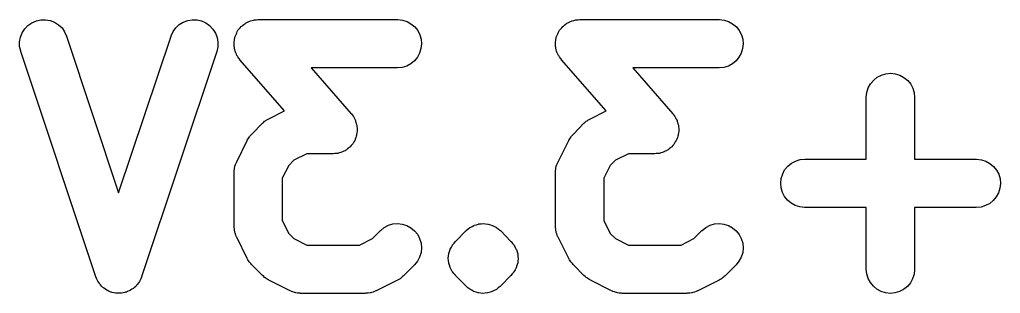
# Model space of a CAD drawing. Extents: x 76.2 to 143.2, y -85.8 to -53.5.
# Drawn here: x 104.333 to 107.383, y -80.599 to -79.749 of the extents above; entities that cross this region are included whole.
import ezdxf

# ---------------------------------------------------------------- set-up
doc = ezdxf.new("R2010")
doc.units = 0
doc.layers.add('BLACK', color=7, linetype='CONTINUOUS')

msp = doc.modelspace()

# ---------------------------------------------------------------- linework, layer by layer
at = {"layer": 'BLACK', "linetype": 'CONTINUOUS'}
for p, q in [((104.371, -79.7582), (104.385, -79.7524)), ((104.385, -79.7524), (104.399, -79.7492)), ((104.399, -79.7492), (104.414, -79.7489)), ((104.414, -79.7489), (104.428, -79.7514)), ((104.428, -79.7514), (104.442, -79.7567)), ((104.442, -79.7567), (104.454, -79.7645)), ((104.829, -79.7639), (104.842, -79.7562)), ((104.842, -79.7562), (104.856, -79.7511)), ((104.856, -79.7511), (104.87, -79.7488)), ((104.87, -79.7488), (104.885, -79.7493)), ((104.885, -79.7493), (104.899, -79.7527)), ((104.899, -79.7527), (104.912, -79.7587)), ((105.038, -79.7584), (105.042, -79.7565)), ((105.042, -79.7565), (105.046, -79.7543)), ((105.046, -79.7543), (105.049, -79.7536)), ((105.049, -79.7536), (105.051, -79.7525)), ((105.051, -79.7525), (105.056, -79.7515)), ((105.056, -79.7515), (105.06, -79.7501)), ((105.06, -79.7501), (105.063, -79.7498)), ((105.063, -79.7498), (105.065, -79.7493)), ((105.065, -79.7493), (105.07, -79.7491)), ((105.07, -79.7491), (105.075, -79.7487)), ((105.075, -79.7487), (105.508, -79.7487)), ((105.508, -79.7487), (105.509, -79.7487)), ((105.509, -79.7487), (105.524, -79.7503)), ((105.524, -79.7503), (105.538, -79.7547)), ((105.538, -79.7547), (105.55, -79.7618)), ((106.038, -79.7584), (106.042, -79.7565)), ((106.042, -79.7565), (106.046, -79.7543)), ((106.046, -79.7543), (106.049, -79.7536)), ((106.049, -79.7536), (106.051, -79.7525)), ((106.051, -79.7525), (106.056, -79.7515)), ((106.056, -79.7515), (106.06, -79.7501)), ((106.06, -79.7501), (106.063, -79.7498)), ((106.063, -79.7498), (106.065, -79.7493)), ((106.065, -79.7493), (106.07, -79.7491)), ((106.07, -79.7491), (106.075, -79.7487)), ((106.075, -79.7487), (106.508, -79.7487)), ((106.508, -79.7487), (106.509, -79.7487)), ((106.509, -79.7487), (106.524, -79.7503)), ((106.524, -79.7503), (106.538, -79.7547)), ((106.538, -79.7547), (106.55, -79.7618)), ((104.341, -79.7894), (104.349, -79.7771)), ((104.349, -79.7771), (104.359, -79.7666)), ((104.359, -79.7666), (104.371, -79.7582)), ((104.454, -79.7645), (104.465, -79.7746)), ((104.465, -79.7746), (104.473, -79.7866)), ((104.473, -79.7866), (104.479, -79.7999)), ((104.804, -79.799), (104.81, -79.7857)), ((104.81, -79.7857), (104.819, -79.7738)), ((104.819, -79.7738), (104.829, -79.7639)), ((104.912, -79.7587), (104.924, -79.7673)), ((104.924, -79.7673), (104.934, -79.7779)), ((104.934, -79.7779), (104.942, -79.7904)), ((105.008, -79.7898), (105.01, -79.7859)), ((105.01, -79.7859), (105.012, -79.7817)), ((105.012, -79.7817), (105.014, -79.7797)), ((105.014, -79.7797), (105.016, -79.7775)), ((105.016, -79.7775), (105.019, -79.7741)), ((105.019, -79.7741), (105.022, -79.7704)), ((105.022, -79.7704), (105.024, -79.7688)), ((105.024, -79.7688), (105.026, -79.7669)), ((105.026, -79.7669), (105.03, -79.7642)), ((105.03, -79.7642), (105.033, -79.7612)), ((105.033, -79.7612), (105.035, -79.76)), ((105.035, -79.76), (105.038, -79.7584)), ((105.55, -79.7618), (105.562, -79.7712)), ((105.562, -79.7712), (105.571, -79.7826)), ((105.571, -79.7826), (105.578, -79.7956)), ((106.008, -79.7898), (106.01, -79.7859)), ((106.01, -79.7859), (106.012, -79.7817)), ((106.012, -79.7817), (106.014, -79.7797)), ((106.014, -79.7797), (106.016, -79.7775)), ((106.016, -79.7775), (106.019, -79.7741)), ((106.019, -79.7741), (106.022, -79.7704)), ((106.022, -79.7704), (106.024, -79.7688)), ((106.024, -79.7688), (106.026, -79.7669)), ((106.026, -79.7669), (106.03, -79.7642)), ((106.03, -79.7642), (106.033, -79.7612)), ((106.033, -79.7612), (106.035, -79.76)), ((106.035, -79.76), (106.038, -79.7584)), ((106.55, -79.7618), (106.562, -79.7712)), ((106.562, -79.7712), (106.571, -79.7826)), ((106.571, -79.7826), (106.578, -79.7956)), ((104.333, -79.8174), (104.336, -79.803)), ((104.333, -79.8321), (104.333, -79.8174)), ((104.336, -79.803), (104.341, -79.7894)), ((104.479, -79.7999), (104.641, -80.2865)), ((104.641, -80.2865), (104.804, -79.7999)), ((104.804, -79.7999), (104.804, -79.799)), ((104.942, -79.7904), (104.947, -79.804)), ((104.947, -79.804), (104.949, -79.8185)), ((105, -79.8179), (105.001, -79.8133)), ((105, -79.8205), (105, -79.8179)), ((105.001, -79.8086), (105.002, -79.8061)), ((105.001, -79.8133), (105.001, -79.8086)), ((105.002, -79.8035), (105.004, -79.7991)), ((105.002, -79.8061), (105.002, -79.8035)), ((105.004, -79.7991), (105.006, -79.7946)), ((105.006, -79.7946), (105.007, -79.7923)), ((105.007, -79.7923), (105.008, -79.7898)), ((105.578, -79.7956), (105.582, -79.8096)), ((105.582, -79.8096), (105.583, -79.8242)), ((106, -79.8179), (106.001, -79.8133)), ((106, -79.8205), (106, -79.8179)), ((106.001, -79.8086), (106.002, -79.8061)), ((106.001, -79.8133), (106.001, -79.8086)), ((106.002, -79.8035), (106.004, -79.7991)), ((106.002, -79.8061), (106.002, -79.8035)), ((106.004, -79.7991), (106.006, -79.7946)), ((106.006, -79.7946), (106.007, -79.7923)), ((106.007, -79.7923), (106.008, -79.7898)), ((106.578, -79.7956), (106.582, -79.8096)), ((106.582, -79.8096), (106.583, -79.8242)), ((104.337, -79.8464), (104.333, -79.8321)), ((104.337, -79.8474), (104.337, -79.8464)), ((104.57, -80.5474), (104.337, -79.8474)), ((104.946, -79.8474), (104.712, -80.5474)), ((104.949, -79.8331), (104.946, -79.8474)), ((104.949, -79.8185), (104.949, -79.8331)), ((105, -79.8231), (105, -79.8205)), ((105, -79.8278), (105, -79.8231)), ((105, -79.8325), (105, -79.8278)), ((105.001, -79.8351), (105, -79.8325)), ((105.001, -79.8377), (105.001, -79.8351)), ((105.002, -79.8422), (105.001, -79.8377)), ((105.003, -79.8468), (105.002, -79.8422)), ((105.004, -79.8492), (105.003, -79.8468)), ((105.581, -79.8387), (105.577, -79.8527)), ((105.583, -79.8242), (105.581, -79.8387)), ((106, -79.8231), (106, -79.8205)), ((106, -79.8278), (106, -79.8231)), ((106, -79.8325), (106, -79.8278)), ((106.001, -79.8351), (106, -79.8325)), ((106.001, -79.8377), (106.001, -79.8351)), ((106.002, -79.8422), (106.001, -79.8377)), ((106.003, -79.8468), (106.002, -79.8422)), ((106.004, -79.8492), (106.003, -79.8468)), ((106.581, -79.8387), (106.577, -79.8527)), ((106.583, -79.8242), (106.581, -79.8387)), ((105.005, -79.8518), (105.004, -79.8492)), ((105.007, -79.8559), (105.005, -79.8518)), ((105.009, -79.8602), (105.007, -79.8559)), ((105.011, -79.8624), (105.009, -79.8602)), ((105.012, -79.8647), (105.011, -79.8624)), ((105.015, -79.8684), (105.012, -79.8647)), ((105.018, -79.8723), (105.015, -79.8684)), ((105.018, -79.8731), (105.018, -79.8723)), ((105.157, -80.0319), (105.018, -79.8731)), ((105.561, -79.8769), (105.55, -79.8861)), ((105.57, -79.8656), (105.561, -79.8769)), ((105.577, -79.8527), (105.57, -79.8656)), ((106.005, -79.8518), (106.004, -79.8492)), ((106.007, -79.8559), (106.005, -79.8518)), ((106.009, -79.8602), (106.007, -79.8559)), ((106.011, -79.8624), (106.009, -79.8602)), ((106.012, -79.8647), (106.011, -79.8624)), ((106.015, -79.8684), (106.012, -79.8647)), ((106.018, -79.8723), (106.015, -79.8684)), ((106.018, -79.8731), (106.018, -79.8723)), ((106.157, -80.0319), (106.018, -79.8731)), ((106.561, -79.8769), (106.55, -79.8861)), ((106.57, -79.8656), (106.561, -79.8769)), ((106.577, -79.8527), (106.57, -79.8656)), ((105.508, -79.8987), (105.24, -79.8987)), ((105.24, -79.8987), (105.364, -80.0409)), ((105.523, -79.8972), (105.508, -79.8987)), ((105.537, -79.893), (105.523, -79.8972)), ((105.55, -79.8861), (105.537, -79.893)), ((106.508, -79.8987), (106.24, -79.8987)), ((106.24, -79.8987), (106.364, -80.0409)), ((106.523, -79.8972), (106.508, -79.8987)), ((106.537, -79.893), (106.523, -79.8972)), ((106.55, -79.8861), (106.537, -79.893)), ((106.979, -79.948), (106.989, -79.9367)), ((106.989, -79.9367), (107, -79.9276)), ((107, -79.9276), (107.013, -79.9208)), ((107.013, -79.9208), (107.027, -79.9167)), ((107.027, -79.9167), (107.042, -79.9153)), ((107.042, -79.9153), (107.056, -79.9169)), ((107.056, -79.9169), (107.07, -79.9212)), ((107.07, -79.9212), (107.083, -79.9282)), ((107.083, -79.9282), (107.095, -79.9375)), ((107.095, -79.9375), (107.104, -79.9488)), ((106.968, -79.9747), (106.972, -79.9608)), ((106.972, -79.9608), (106.979, -79.948)), ((107.104, -79.9488), (107.111, -79.9618)), ((107.111, -79.9618), (107.115, -79.9758)), ((106.966, -79.9893), (106.968, -79.9747)), ((106.966, -79.9903), (106.966, -79.9893)), ((106.966, -80.182), (106.966, -79.9903)), ((107.115, -79.9758), (107.116, -79.9903)), ((107.116, -79.9903), (107.116, -80.182)), ((105.108, -80.0566), (105.157, -80.0319)), ((106.108, -80.0566), (106.157, -80.0319)), ((105.098, -80.0627), (105.1, -80.0608)), ((105.1, -80.0608), (105.104, -80.0588)), ((105.104, -80.0588), (105.108, -80.0566)), ((105.364, -80.0409), (105.365, -80.0417)), ((105.365, -80.0417), (105.368, -80.0456)), ((105.368, -80.0456), (105.371, -80.0493)), ((105.371, -80.0493), (105.372, -80.0516)), ((105.372, -80.0516), (105.373, -80.0538)), ((105.373, -80.0538), (105.375, -80.0581)), ((105.375, -80.0581), (105.378, -80.0622)), ((105.378, -80.0622), (105.378, -80.0648)), ((106.098, -80.0627), (106.1, -80.0608)), ((106.1, -80.0608), (106.104, -80.0588)), ((106.104, -80.0588), (106.108, -80.0566)), ((106.364, -80.0409), (106.365, -80.0417)), ((106.365, -80.0417), (106.368, -80.0456)), ((106.368, -80.0456), (106.371, -80.0493)), ((106.371, -80.0493), (106.372, -80.0516)), ((106.372, -80.0516), (106.373, -80.0538)), ((106.373, -80.0538), (106.375, -80.0581)), ((106.375, -80.0581), (106.378, -80.0622)), ((106.378, -80.0622), (106.378, -80.0648)), ((105.055, -80.104), (105.088, -80.0706)), ((105.088, -80.0706), (105.089, -80.0699)), ((105.089, -80.0699), (105.092, -80.0673)), ((105.092, -80.0673), (105.095, -80.0644)), ((105.095, -80.0644), (105.098, -80.0627)), ((105.378, -80.0648), (105.379, -80.0672)), ((105.379, -80.0672), (105.38, -80.0718)), ((105.38, -80.0718), (105.382, -80.0763)), ((105.382, -80.0763), (105.382, -80.0789)), ((105.382, -80.0789), (105.382, -80.0815)), ((105.382, -80.0815), (105.383, -80.0862)), ((105.383, -80.0862), (105.383, -80.0909)), ((105.383, -80.0909), (105.383, -80.0935)), ((106.055, -80.104), (106.088, -80.0706)), ((106.088, -80.0706), (106.089, -80.0699)), ((106.089, -80.0699), (106.092, -80.0673)), ((106.092, -80.0673), (106.095, -80.0644)), ((106.095, -80.0644), (106.098, -80.0627)), ((106.378, -80.0648), (106.379, -80.0672)), ((106.379, -80.0672), (106.38, -80.0718)), ((106.38, -80.0718), (106.382, -80.0763)), ((106.382, -80.0763), (106.382, -80.0789)), ((106.382, -80.0789), (106.382, -80.0815)), ((106.382, -80.0815), (106.383, -80.0862)), ((106.383, -80.0862), (106.383, -80.0909)), ((106.383, -80.0909), (106.383, -80.0935)), ((105.041, -80.1225), (105.044, -80.119)), ((105.041, -80.1235), (105.041, -80.1225)), ((105.044, -80.119), (105.046, -80.1153)), ((105.046, -80.1153), (105.048, -80.1129)), ((105.048, -80.1129), (105.049, -80.1102)), ((105.049, -80.1102), (105.052, -80.1072)), ((105.052, -80.1072), (105.055, -80.104)), ((105.376, -80.1217), (105.375, -80.1242)), ((105.377, -80.1194), (105.376, -80.1217)), ((105.379, -80.1149), (105.377, -80.1194)), ((105.38, -80.1105), (105.379, -80.1149)), ((105.381, -80.1079), (105.38, -80.1105)), ((105.382, -80.1007), (105.381, -80.1054)), ((105.381, -80.1054), (105.381, -80.1079)), ((105.383, -80.0961), (105.382, -80.1007)), ((105.383, -80.0935), (105.383, -80.0961)), ((106.041, -80.1225), (106.044, -80.119)), ((106.041, -80.1235), (106.041, -80.1225)), ((106.044, -80.119), (106.046, -80.1153)), ((106.046, -80.1153), (106.048, -80.1129)), ((106.048, -80.1129), (106.049, -80.1102)), ((106.049, -80.1102), (106.052, -80.1072)), ((106.052, -80.1072), (106.055, -80.104)), ((106.376, -80.1217), (106.375, -80.1242)), ((106.377, -80.1194), (106.376, -80.1217)), ((106.379, -80.1149), (106.377, -80.1194)), ((106.38, -80.1105), (106.379, -80.1149)), ((106.381, -80.1079), (106.38, -80.1105)), ((106.382, -80.1007), (106.381, -80.1054)), ((106.381, -80.1054), (106.381, -80.1079)), ((106.383, -80.0961), (106.382, -80.1007)), ((106.383, -80.0935), (106.383, -80.0961)), ((105.008, -80.1901), (105.041, -80.1235)), ((105.35, -80.1528), (105.347, -80.154)), ((105.353, -80.1498), (105.35, -80.1528)), ((105.357, -80.1471), (105.353, -80.1498)), ((105.359, -80.1452), (105.357, -80.1471)), ((105.361, -80.1436), (105.359, -80.1452)), ((105.364, -80.1399), (105.361, -80.1436)), ((105.367, -80.1365), (105.364, -80.1399)), ((105.369, -80.1343), (105.367, -80.1365)), ((105.37, -80.1323), (105.369, -80.1343)), ((105.372, -80.1281), (105.37, -80.1323)), ((105.375, -80.1242), (105.372, -80.1281)), ((106.008, -80.1901), (106.041, -80.1235)), ((106.35, -80.1528), (106.347, -80.154)), ((106.353, -80.1498), (106.35, -80.1528)), ((106.357, -80.1471), (106.353, -80.1498)), ((106.359, -80.1452), (106.357, -80.1471)), ((106.361, -80.1436), (106.359, -80.1452)), ((106.364, -80.1399), (106.361, -80.1436)), ((106.367, -80.1365), (106.364, -80.1399)), ((106.369, -80.1343), (106.367, -80.1365)), ((106.37, -80.1323), (106.369, -80.1343)), ((106.372, -80.1281), (106.37, -80.1323)), ((106.375, -80.1242), (106.372, -80.1281)), ((105.226, -80.1653), (105.186, -80.1853)), ((105.308, -80.1653), (105.226, -80.1653)), ((105.313, -80.1649), (105.308, -80.1653)), ((105.317, -80.1647), (105.313, -80.1649)), ((105.32, -80.1642), (105.317, -80.1647)), ((105.323, -80.1639), (105.32, -80.1642)), ((105.327, -80.1625), (105.323, -80.1639)), ((105.332, -80.1615), (105.327, -80.1625)), ((105.334, -80.1604), (105.332, -80.1615)), ((105.337, -80.1597), (105.334, -80.1604)), ((105.341, -80.1575), (105.337, -80.1597)), ((105.345, -80.1556), (105.341, -80.1575)), ((105.347, -80.154), (105.345, -80.1556)), ((106.226, -80.1653), (106.186, -80.1853)), ((106.308, -80.1653), (106.226, -80.1653)), ((106.313, -80.1649), (106.308, -80.1653)), ((106.317, -80.1647), (106.313, -80.1649)), ((106.32, -80.1642), (106.317, -80.1647)), ((106.323, -80.1639), (106.32, -80.1642)), ((106.327, -80.1625), (106.323, -80.1639)), ((106.332, -80.1615), (106.327, -80.1625)), ((106.334, -80.1604), (106.332, -80.1615)), ((106.337, -80.1597), (106.334, -80.1604)), ((106.341, -80.1575), (106.337, -80.1597)), ((106.345, -80.1556), (106.341, -80.1575)), ((106.347, -80.154), (106.345, -80.1556)), ((106.746, -80.1877), (106.76, -80.1834)), ((106.76, -80.1834), (106.775, -80.182)), ((106.775, -80.182), (106.966, -80.182)), ((107.116, -80.182), (107.308, -80.182)), ((107.308, -80.182), (107.309, -80.182)), ((107.309, -80.182), (107.324, -80.1836)), ((107.324, -80.1836), (107.338, -80.1881)), ((105, -80.2182), (105.001, -80.2132)), ((105.001, -80.2081), (105.002, -80.206)), ((105.001, -80.2132), (105.001, -80.2081)), ((105.002, -80.2038), (105.004, -80.199)), ((105.002, -80.206), (105.002, -80.2038)), ((105.004, -80.199), (105.006, -80.1941)), ((105.006, -80.1941), (105.007, -80.1922)), ((105.007, -80.1922), (105.008, -80.1901)), ((105.17, -80.2014), (105.15, -80.2414)), ((105.186, -80.1853), (105.17, -80.2014)), ((106, -80.2182), (106.001, -80.2132)), ((106.001, -80.2081), (106.002, -80.206)), ((106.001, -80.2132), (106.001, -80.2081)), ((106.002, -80.2038), (106.004, -80.199)), ((106.002, -80.206), (106.002, -80.2038)), ((106.004, -80.199), (106.006, -80.1941)), ((106.006, -80.1941), (106.007, -80.1922)), ((106.007, -80.1922), (106.008, -80.1901)), ((106.17, -80.2014), (106.15, -80.2414)), ((106.186, -80.1853), (106.17, -80.2014)), ((106.712, -80.2151), (106.722, -80.2038)), ((106.722, -80.2038), (106.733, -80.1945)), ((106.733, -80.1945), (106.746, -80.1877)), ((107.338, -80.1881), (107.35, -80.1951)), ((107.35, -80.1951), (107.362, -80.2045)), ((107.362, -80.2045), (107.371, -80.2159)), ((105, -80.2204), (105, -80.2182)), ((105, -80.2226), (105, -80.2204)), ((105, -80.2237), (105, -80.2226)), ((105, -80.3903), (105, -80.2237)), ((105.15, -80.2414), (105.15, -80.3726)), ((106, -80.2204), (106, -80.2182)), ((106, -80.2226), (106, -80.2204)), ((106, -80.2237), (106, -80.2226)), ((106, -80.3903), (106, -80.2237)), ((106.15, -80.2414), (106.15, -80.3726)), ((106.7, -80.2565), (106.701, -80.2419)), ((106.701, -80.2419), (106.706, -80.2279)), ((106.706, -80.2279), (106.712, -80.2151)), ((107.371, -80.2159), (107.378, -80.2289)), ((107.378, -80.2289), (107.382, -80.2429)), ((107.382, -80.2429), (107.383, -80.2575)), ((106.701, -80.2711), (106.7, -80.2565)), ((106.705, -80.2851), (106.701, -80.2711)), ((107.381, -80.2721), (107.377, -80.2861)), ((107.383, -80.2575), (107.381, -80.2721)), ((106.712, -80.2981), (106.705, -80.2851)), ((106.721, -80.3095), (106.712, -80.2981)), ((107.37, -80.2989), (107.361, -80.3102)), ((107.377, -80.2861), (107.37, -80.2989)), ((106.732, -80.3189), (106.721, -80.3095)), ((106.745, -80.3259), (106.732, -80.3189)), ((106.759, -80.3304), (106.745, -80.3259)), ((106.774, -80.332), (106.759, -80.3304)), ((106.775, -80.332), (106.774, -80.332)), ((106.966, -80.332), (106.775, -80.332)), ((106.966, -80.5237), (106.966, -80.332)), ((107.308, -80.332), (107.116, -80.332)), ((107.116, -80.332), (107.116, -80.5237)), ((107.323, -80.3306), (107.308, -80.332)), ((107.337, -80.3263), (107.323, -80.3306)), ((107.35, -80.3195), (107.337, -80.3263)), ((107.361, -80.3102), (107.35, -80.3195)), ((105, -80.3925), (105, -80.3903)), ((105, -80.3947), (105, -80.3925)), ((105.001, -80.3998), (105, -80.3947)), ((105.15, -80.3726), (105.17, -80.4126)), ((105.456, -80.4032), (105.467, -80.3941)), ((105.467, -80.3941), (105.48, -80.3874)), ((105.48, -80.3874), (105.494, -80.3833)), ((105.494, -80.3833), (105.509, -80.382)), ((105.509, -80.382), (105.523, -80.3836)), ((105.523, -80.3836), (105.537, -80.388)), ((105.537, -80.388), (105.55, -80.395)), ((105.55, -80.395), (105.561, -80.4043)), ((105.728, -80.3988), (105.733, -80.3944)), ((105.733, -80.3943), (105.734, -80.3942)), ((105.733, -80.3944), (105.733, -80.3943)), ((105.734, -80.3941), (105.74, -80.3909)), ((105.734, -80.3942), (105.734, -80.3941)), ((105.734, -80.3942), (105.734, -80.3942)), ((105.74, -80.3909), (105.746, -80.3876)), ((105.746, -80.3876), (105.746, -80.3875)), ((105.746, -80.3875), (105.747, -80.3875)), ((105.747, -80.3874), (105.754, -80.3854)), ((105.747, -80.3875), (105.747, -80.3874)), ((105.747, -80.3874), (105.747, -80.3874)), ((105.754, -80.3854), (105.76, -80.3834)), ((105.76, -80.3834), (105.761, -80.3833)), ((105.76, -80.3834), (105.76, -80.3834)), ((105.761, -80.3833), (105.768, -80.3827)), ((105.761, -80.3833), (105.761, -80.3833)), ((105.761, -80.3833), (105.761, -80.3833)), ((105.768, -80.3827), (105.775, -80.382)), ((105.775, -80.382), (105.775, -80.382)), ((105.775, -80.382), (105.775, -80.382)), ((105.775, -80.382), (105.775, -80.382)), ((105.775, -80.382), (105.782, -80.3828)), ((105.775, -80.382), (105.775, -80.382)), ((105.782, -80.3828), (105.789, -80.3835)), ((105.789, -80.3835), (105.79, -80.3835)), ((105.79, -80.3835), (105.79, -80.3835)), ((105.79, -80.3835), (105.79, -80.3836)), ((105.79, -80.3836), (105.79, -80.3836)), ((105.79, -80.3836), (105.797, -80.3857)), ((105.797, -80.3857), (105.803, -80.3878)), ((105.803, -80.3878), (105.804, -80.3878)), ((105.804, -80.3878), (105.804, -80.3879)), ((105.804, -80.3879), (105.804, -80.3879)), ((105.804, -80.3879), (105.804, -80.388)), ((105.804, -80.388), (105.81, -80.3914)), ((105.81, -80.3914), (105.816, -80.3947)), ((105.816, -80.3947), (105.816, -80.3948)), ((105.816, -80.3948), (105.817, -80.3948)), ((105.817, -80.3948), (105.817, -80.3949)), ((105.817, -80.3949), (105.817, -80.395)), ((105.817, -80.395), (105.822, -80.3995)), ((106, -80.3925), (106, -80.3903)), ((106, -80.3947), (106, -80.3925)), ((106.001, -80.3998), (106, -80.3947)), ((106.15, -80.3726), (106.17, -80.4126)), ((106.456, -80.4032), (106.467, -80.3941)), ((106.467, -80.3941), (106.48, -80.3874)), ((106.48, -80.3874), (106.494, -80.3833)), ((106.494, -80.3833), (106.509, -80.382)), ((106.509, -80.382), (106.523, -80.3836)), ((106.523, -80.3836), (106.537, -80.388)), ((106.537, -80.388), (106.55, -80.395)), ((106.55, -80.395), (106.561, -80.4043)), ((105.001, -80.4049), (105.001, -80.3998)), ((105.002, -80.407), (105.001, -80.4049)), ((105.002, -80.4092), (105.002, -80.407)), ((105.004, -80.414), (105.002, -80.4092)), ((105.005, -80.4189), (105.004, -80.414)), ((105.006, -80.4209), (105.005, -80.4189)), ((105.007, -80.4229), (105.006, -80.4209)), ((105.008, -80.4239), (105.007, -80.4229)), ((105.041, -80.4905), (105.008, -80.4239)), ((105.17, -80.4126), (105.186, -80.4287)), ((105.43, -80.4287), (105.455, -80.404)), ((105.455, -80.404), (105.456, -80.4032)), ((105.561, -80.4043), (105.571, -80.4157)), ((105.571, -80.4157), (105.577, -80.4287)), ((105.688, -80.4373), (105.722, -80.404)), ((105.722, -80.4032), (105.728, -80.3988)), ((105.722, -80.4034), (105.722, -80.4032)), ((105.722, -80.4036), (105.722, -80.4034)), ((105.722, -80.4034), (105.722, -80.4034)), ((105.722, -80.4034), (105.722, -80.4034)), ((105.722, -80.404), (105.722, -80.4036)), ((105.722, -80.4036), (105.722, -80.4036)), ((105.722, -80.4036), (105.722, -80.4036)), ((105.822, -80.3995), (105.828, -80.404)), ((105.828, -80.404), (105.861, -80.4373)), ((106.001, -80.4049), (106.001, -80.3998)), ((106.002, -80.407), (106.001, -80.4049)), ((106.002, -80.4092), (106.002, -80.407)), ((106.004, -80.414), (106.002, -80.4092)), ((106.005, -80.4189), (106.004, -80.414)), ((106.006, -80.4209), (106.005, -80.4189)), ((106.007, -80.4229), (106.006, -80.4209)), ((106.008, -80.4239), (106.007, -80.4229)), ((106.041, -80.4905), (106.008, -80.4239)), ((106.17, -80.4126), (106.186, -80.4287)), ((106.43, -80.4287), (106.455, -80.404)), ((106.455, -80.404), (106.456, -80.4032)), ((106.561, -80.4043), (106.571, -80.4157)), ((106.571, -80.4157), (106.577, -80.4287)), ((105.186, -80.4287), (105.226, -80.4487)), ((105.226, -80.4487), (105.39, -80.4487)), ((105.39, -80.4487), (105.43, -80.4287)), ((105.577, -80.4287), (105.582, -80.4427)), ((105.582, -80.4427), (105.583, -80.4573)), ((105.583, -80.4573), (105.582, -80.4718)), ((105.672, -80.461), (105.676, -80.4548)), ((105.676, -80.4548), (105.679, -80.4486)), ((105.679, -80.4482), (105.684, -80.4427)), ((105.679, -80.4484), (105.679, -80.4482)), ((105.679, -80.4486), (105.679, -80.4484)), ((105.684, -80.4427), (105.688, -80.4373)), ((105.861, -80.4373), (105.861, -80.4377)), ((105.861, -80.4377), (105.861, -80.4377)), ((105.861, -80.4377), (105.861, -80.4377)), ((105.861, -80.4377), (105.862, -80.438)), ((105.862, -80.438), (105.866, -80.4436)), ((105.866, -80.4436), (105.871, -80.449)), ((105.871, -80.449), (105.871, -80.4493)), ((105.871, -80.4493), (105.871, -80.4495)), ((105.871, -80.4495), (105.874, -80.4558)), ((105.874, -80.4558), (105.877, -80.462)), ((106.186, -80.4287), (106.226, -80.4487)), ((106.226, -80.4487), (106.39, -80.4487)), ((106.39, -80.4487), (106.43, -80.4287)), ((106.577, -80.4287), (106.582, -80.4427)), ((106.582, -80.4427), (106.583, -80.4573)), ((106.583, -80.4573), (106.582, -80.4718)), ((105.577, -80.4858), (105.57, -80.4987)), ((105.582, -80.4718), (105.577, -80.4858)), ((105.666, -80.4895), (105.667, -80.4825)), ((105.667, -80.4825), (105.668, -80.4755)), ((105.668, -80.475), (105.67, -80.4682)), ((105.668, -80.4753), (105.668, -80.475)), ((105.668, -80.4755), (105.668, -80.4753)), ((105.67, -80.4682), (105.672, -80.4615)), ((105.672, -80.4613), (105.672, -80.461)), ((105.672, -80.4615), (105.672, -80.4613)), ((105.877, -80.462), (105.878, -80.4622)), ((105.878, -80.4622), (105.878, -80.4625)), ((105.878, -80.4625), (105.88, -80.4693)), ((105.88, -80.4693), (105.882, -80.476)), ((105.882, -80.476), (105.882, -80.4763)), ((105.882, -80.4763), (105.882, -80.4765)), ((105.882, -80.4765), (105.882, -80.4836)), ((105.882, -80.4836), (105.883, -80.4906)), ((106.577, -80.4858), (106.57, -80.4987)), ((106.582, -80.4718), (106.577, -80.4858)), ((105.043, -80.4941), (105.041, -80.4905)), ((105.045, -80.4978), (105.043, -80.4941)), ((105.047, -80.5003), (105.045, -80.4978)), ((105.049, -80.5029), (105.047, -80.5003)), ((105.052, -80.506), (105.049, -80.5029)), ((105.054, -80.5093), (105.052, -80.506)), ((105.055, -80.51), (105.054, -80.5093)), ((105.088, -80.5434), (105.055, -80.51)), ((105.561, -80.51), (105.528, -80.5434)), ((105.57, -80.4987), (105.561, -80.51)), ((105.666, -80.4898), (105.666, -80.4895)), ((105.666, -80.4901), (105.666, -80.4898)), ((105.667, -80.4971), (105.666, -80.4901)), ((105.668, -80.5041), (105.667, -80.4971)), ((105.668, -80.5044), (105.668, -80.5041)), ((105.668, -80.5046), (105.668, -80.5044)), ((105.67, -80.5114), (105.668, -80.5046)), ((105.672, -80.5182), (105.67, -80.5114)), ((105.672, -80.5184), (105.672, -80.5182)), ((105.672, -80.5187), (105.672, -80.5184)), ((105.675, -80.525), (105.672, -80.5187)), ((105.877, -80.5196), (105.874, -80.5259)), ((105.879, -80.5124), (105.877, -80.5192)), ((105.877, -80.5192), (105.877, -80.5194)), ((105.877, -80.5194), (105.877, -80.5196)), ((105.881, -80.5057), (105.879, -80.5124)), ((105.882, -80.5052), (105.881, -80.5054)), ((105.881, -80.5054), (105.881, -80.5057)), ((105.883, -80.4911), (105.882, -80.4981)), ((105.882, -80.4981), (105.882, -80.5052)), ((105.883, -80.4906), (105.883, -80.4909)), ((105.883, -80.4909), (105.883, -80.4911)), ((106.043, -80.4941), (106.041, -80.4905)), ((106.045, -80.4978), (106.043, -80.4941)), ((106.047, -80.5003), (106.045, -80.4978)), ((106.049, -80.5029), (106.047, -80.5003)), ((106.052, -80.506), (106.049, -80.5029)), ((106.054, -80.5093), (106.052, -80.506)), ((106.055, -80.51), (106.054, -80.5093)), ((106.088, -80.5434), (106.055, -80.51)), ((106.561, -80.51), (106.528, -80.5434)), ((106.57, -80.4987), (106.561, -80.51)), ((104.572, -80.5521), (104.57, -80.5474)), ((104.712, -80.5484), (104.71, -80.5531)), ((104.712, -80.5474), (104.712, -80.5484)), ((105.092, -80.546), (105.088, -80.5434)), ((105.095, -80.549), (105.092, -80.546)), ((105.097, -80.5507), (105.095, -80.549)), ((105.521, -80.5496), (105.518, -80.5513)), ((105.524, -80.5467), (105.521, -80.5496)), ((105.527, -80.5441), (105.524, -80.5467)), ((105.528, -80.5434), (105.527, -80.5441)), ((105.678, -80.5312), (105.675, -80.525)), ((105.679, -80.5314), (105.678, -80.5312)), ((105.679, -80.5316), (105.679, -80.5314)), ((105.683, -80.5371), (105.679, -80.5316)), ((105.688, -80.5426), (105.683, -80.5371)), ((105.688, -80.543), (105.688, -80.5426)), ((105.688, -80.5434), (105.688, -80.543)), ((105.688, -80.543), (105.688, -80.543)), ((105.688, -80.543), (105.688, -80.543)), ((105.722, -80.5767), (105.688, -80.5434)), ((105.861, -80.5434), (105.828, -80.5767)), ((105.865, -80.538), (105.861, -80.5434)), ((105.87, -80.5325), (105.865, -80.538)), ((105.874, -80.5259), (105.87, -80.5321)), ((105.87, -80.5321), (105.87, -80.5323)), ((105.87, -80.5323), (105.87, -80.5325)), ((106.092, -80.546), (106.088, -80.5434)), ((106.095, -80.549), (106.092, -80.546)), ((106.097, -80.5507), (106.095, -80.549)), ((106.521, -80.5496), (106.518, -80.5513)), ((106.524, -80.5467), (106.521, -80.5496)), ((106.527, -80.5441), (106.524, -80.5467)), ((106.528, -80.5434), (106.527, -80.5441)), ((106.968, -80.5382), (106.966, -80.5237)), ((106.972, -80.5522), (106.968, -80.5382)), ((107.115, -80.5393), (107.11, -80.5532)), ((107.116, -80.5247), (107.115, -80.5393)), ((107.116, -80.5237), (107.116, -80.5247)), ((104.574, -80.557), (104.572, -80.5521)), ((104.575, -80.5588), (104.574, -80.557)), ((104.576, -80.5608), (104.575, -80.5588)), ((104.579, -80.565), (104.576, -80.5608)), ((104.582, -80.5694), (104.579, -80.565)), ((104.583, -80.571), (104.582, -80.5694)), ((104.585, -80.5727), (104.583, -80.571)), ((104.588, -80.5763), (104.585, -80.5727)), ((104.592, -80.5801), (104.588, -80.5763)), ((104.594, -80.5813), (104.592, -80.5801)), ((104.69, -80.5808), (104.688, -80.582)), ((104.694, -80.577), (104.69, -80.5808)), ((104.697, -80.5735), (104.694, -80.577)), ((104.699, -80.5718), (104.697, -80.5735)), ((104.7, -80.5702), (104.699, -80.5718)), ((104.703, -80.5659), (104.7, -80.5702)), ((104.706, -80.5617), (104.703, -80.5659)), ((104.707, -80.5597), (104.706, -80.5617)), ((104.708, -80.5579), (104.707, -80.5597)), ((104.71, -80.5531), (104.708, -80.5579)), ((105.1, -80.5527), (105.097, -80.5507)), ((105.103, -80.5546), (105.1, -80.5527)), ((105.107, -80.5569), (105.103, -80.5546)), ((105.108, -80.5574), (105.107, -80.5569)), ((105.174, -80.5907), (105.108, -80.5574)), ((105.508, -80.5574), (105.442, -80.5907)), ((105.512, -80.5552), (105.508, -80.5574)), ((105.516, -80.5532), (105.512, -80.5552)), ((105.518, -80.5513), (105.516, -80.5532)), ((105.727, -80.5812), (105.722, -80.5767)), ((105.827, -80.5774), (105.821, -80.5818)), ((105.828, -80.5767), (105.827, -80.5771)), ((105.827, -80.5771), (105.827, -80.5771)), ((105.827, -80.5771), (105.827, -80.5771)), ((105.827, -80.5771), (105.827, -80.5772)), ((105.827, -80.5772), (105.827, -80.5773)), ((105.827, -80.5773), (105.827, -80.5773)), ((105.827, -80.5773), (105.827, -80.5774)), ((106.1, -80.5527), (106.097, -80.5507)), ((106.103, -80.5546), (106.1, -80.5527)), ((106.107, -80.5569), (106.103, -80.5546)), ((106.108, -80.5574), (106.107, -80.5569)), ((106.174, -80.5907), (106.108, -80.5574)), ((106.508, -80.5574), (106.442, -80.5907)), ((106.512, -80.5552), (106.508, -80.5574)), ((106.516, -80.5532), (106.512, -80.5552)), ((106.518, -80.5513), (106.516, -80.5532)), ((106.979, -80.5652), (106.972, -80.5522)), ((106.988, -80.5765), (106.979, -80.5652)), ((106.999, -80.5858), (106.988, -80.5765)), ((107.094, -80.5773), (107.082, -80.5864)), ((107.103, -80.566), (107.094, -80.5773)), ((107.11, -80.5532), (107.103, -80.566)), ((104.595, -80.5828), (104.594, -80.5813)), ((104.6, -80.5856), (104.595, -80.5828)), ((104.604, -80.5886), (104.6, -80.5856)), ((104.606, -80.5895), (104.604, -80.5886)), ((104.608, -80.5906), (104.606, -80.5895)), ((104.612, -80.5925), (104.608, -80.5906)), ((104.617, -80.5947), (104.612, -80.5925)), ((104.619, -80.5951), (104.617, -80.5947)), ((104.621, -80.5959), (104.619, -80.5951)), ((104.626, -80.5968), (104.621, -80.5959)), ((104.631, -80.598), (104.626, -80.5968)), ((104.634, -80.5981), (104.631, -80.598)), ((104.636, -80.5984), (104.634, -80.5981)), ((104.641, -80.5983), (104.636, -80.5984)), ((104.646, -80.5985), (104.641, -80.5983)), ((104.648, -80.5982), (104.646, -80.5985)), ((104.65, -80.5981), (104.648, -80.5982)), ((104.655, -80.597), (104.65, -80.5981)), ((104.66, -80.5962), (104.655, -80.597)), ((104.662, -80.5954), (104.66, -80.5962)), ((104.665, -80.595), (104.662, -80.5954)), ((104.669, -80.5929), (104.665, -80.595)), ((104.674, -80.5911), (104.669, -80.5929)), ((104.676, -80.59), (104.674, -80.5911)), ((104.678, -80.5891), (104.676, -80.59)), ((104.682, -80.5862), (104.678, -80.5891)), ((104.687, -80.5834), (104.682, -80.5862)), ((104.688, -80.582), (104.687, -80.5834)), ((105.177, -80.5915), (105.174, -80.5907)), ((105.178, -80.5926), (105.177, -80.5915)), ((105.183, -80.5941), (105.178, -80.5926)), ((105.188, -80.596), (105.183, -80.5941)), ((105.19, -80.5964), (105.188, -80.596)), ((105.192, -80.597), (105.19, -80.5964)), ((105.197, -80.5976), (105.192, -80.597)), ((105.203, -80.5985), (105.197, -80.5976)), ((105.205, -80.5984), (105.203, -80.5985)), ((105.207, -80.5987), (105.205, -80.5984)), ((105.208, -80.5987), (105.207, -80.5987)), ((105.408, -80.5987), (105.208, -80.5987)), ((105.41, -80.5985), (105.408, -80.5987)), ((105.412, -80.5985), (105.41, -80.5985)), ((105.417, -80.5977), (105.412, -80.5985)), ((105.423, -80.5972), (105.417, -80.5977)), ((105.425, -80.5966), (105.423, -80.5972)), ((105.427, -80.5963), (105.425, -80.5966)), ((105.432, -80.5945), (105.427, -80.5963)), ((105.437, -80.593), (105.432, -80.5945)), ((105.439, -80.592), (105.437, -80.593)), ((105.441, -80.5912), (105.439, -80.592)), ((105.442, -80.5907), (105.441, -80.5912)), ((105.733, -80.5857), (105.727, -80.5812)), ((105.733, -80.5858), (105.733, -80.5857)), ((105.733, -80.5859), (105.733, -80.5858)), ((105.733, -80.5858), (105.733, -80.5858)), ((105.733, -80.586), (105.733, -80.5859)), ((105.739, -80.5893), (105.733, -80.586)), ((105.745, -80.5927), (105.739, -80.5893)), ((105.746, -80.5928), (105.745, -80.5927)), ((105.745, -80.5927), (105.745, -80.5927)), ((105.746, -80.5929), (105.746, -80.5928)), ((105.746, -80.5928), (105.746, -80.5928)), ((105.753, -80.595), (105.746, -80.5929)), ((105.759, -80.5971), (105.753, -80.595)), ((105.753, -80.595), (105.753, -80.595)), ((105.76, -80.5971), (105.759, -80.5971)), ((105.759, -80.5971), (105.759, -80.5971)), ((105.76, -80.5972), (105.76, -80.5971)), ((105.76, -80.5971), (105.76, -80.5971)), ((105.767, -80.5979), (105.76, -80.5972)), ((105.774, -80.5987), (105.767, -80.5979)), ((105.781, -80.598), (105.774, -80.5987)), ((105.774, -80.5987), (105.774, -80.5986)), ((105.774, -80.5986), (105.774, -80.5987)), ((105.774, -80.5987), (105.774, -80.5987)), ((105.774, -80.5987), (105.774, -80.5987)), ((105.788, -80.5974), (105.781, -80.598)), ((105.789, -80.5973), (105.788, -80.5974)), ((105.796, -80.5953), (105.789, -80.5973)), ((105.789, -80.5973), (105.789, -80.5973)), ((105.789, -80.5973), (105.789, -80.5973)), ((105.789, -80.5973), (105.789, -80.5973)), ((105.803, -80.5933), (105.796, -80.5953)), ((105.809, -80.5898), (105.803, -80.5931)), ((105.803, -80.5931), (105.803, -80.5931)), ((105.803, -80.5931), (105.803, -80.5932)), ((105.803, -80.5932), (105.803, -80.5932)), ((105.803, -80.5932), (105.803, -80.5933)), ((105.816, -80.5866), (105.809, -80.5898)), ((105.821, -80.5818), (105.816, -80.5863)), ((105.816, -80.5863), (105.816, -80.5863)), ((105.816, -80.5863), (105.816, -80.5864)), ((105.816, -80.5864), (105.816, -80.5865)), ((105.816, -80.5865), (105.816, -80.5866)), ((106.177, -80.5915), (106.174, -80.5907)), ((106.178, -80.5926), (106.177, -80.5915)), ((106.183, -80.5941), (106.178, -80.5926)), ((106.188, -80.596), (106.183, -80.5941)), ((106.19, -80.5964), (106.188, -80.596)), ((106.192, -80.597), (106.19, -80.5964)), ((106.197, -80.5976), (106.192, -80.597)), ((106.203, -80.5985), (106.197, -80.5976)), ((106.205, -80.5984), (106.203, -80.5985)), ((106.207, -80.5987), (106.205, -80.5984)), ((106.208, -80.5987), (106.207, -80.5987)), ((106.408, -80.5987), (106.208, -80.5987)), ((106.41, -80.5985), (106.408, -80.5987)), ((106.412, -80.5985), (106.41, -80.5985)), ((106.417, -80.5977), (106.412, -80.5985)), ((106.423, -80.5972), (106.417, -80.5977)), ((106.425, -80.5966), (106.423, -80.5972)), ((106.427, -80.5963), (106.425, -80.5966)), ((106.432, -80.5945), (106.427, -80.5963)), ((106.437, -80.593), (106.432, -80.5945)), ((106.439, -80.592), (106.437, -80.593)), ((106.441, -80.5912), (106.439, -80.592)), ((106.442, -80.5907), (106.441, -80.5912)), ((107.012, -80.5928), (106.999, -80.5858)), ((107.026, -80.5971), (107.012, -80.5928)), ((107.041, -80.5987), (107.026, -80.5971)), ((107.055, -80.5973), (107.041, -80.5987)), ((107.069, -80.5932), (107.055, -80.5973)), ((107.082, -80.5864), (107.069, -80.5932))]:
    msp.add_line(p, q, dxfattribs=at)

doc.saveas('drawing.dxf')
